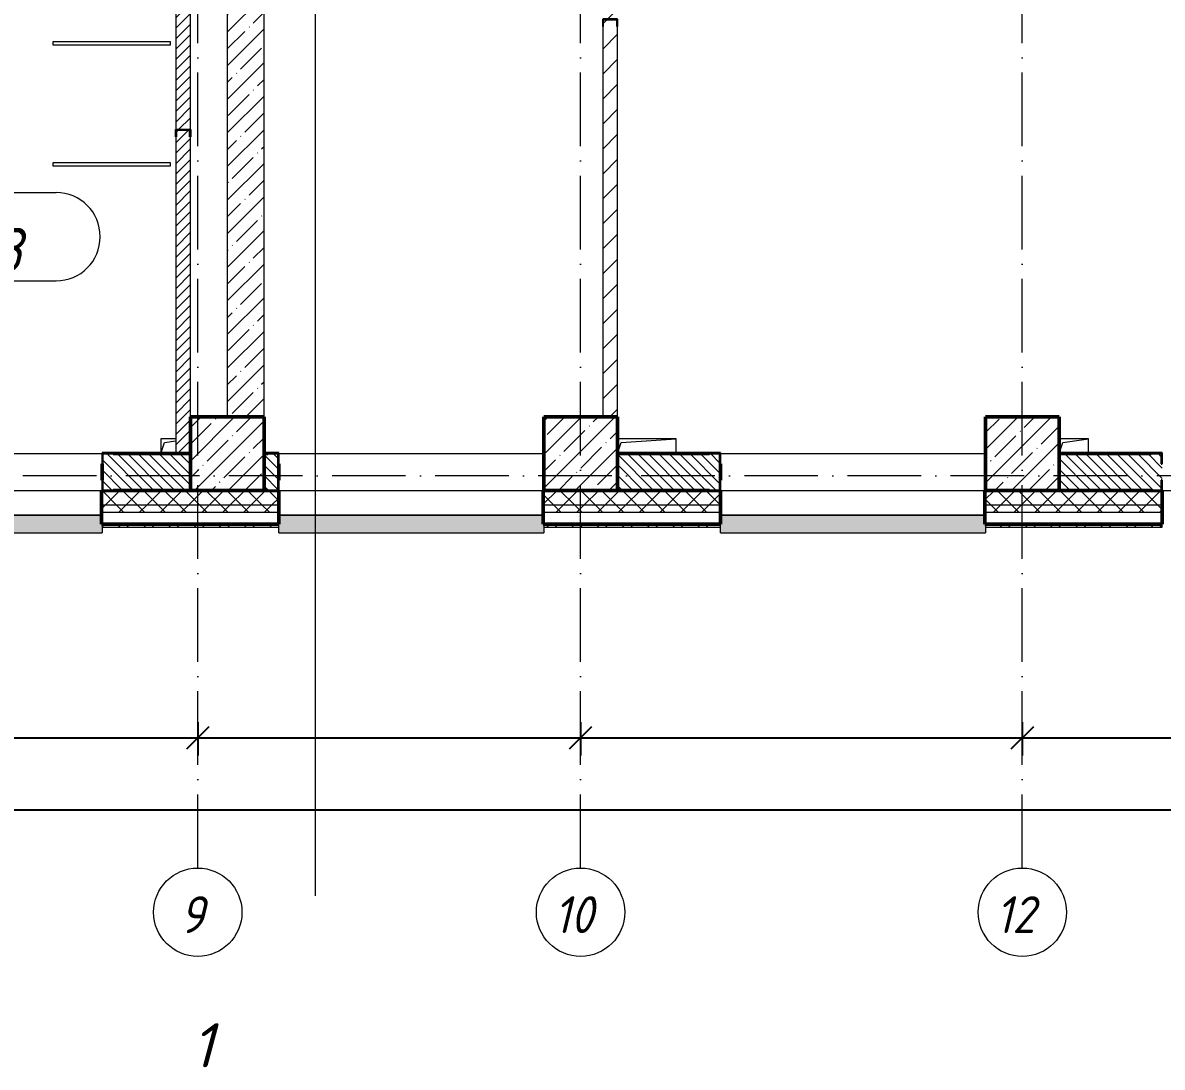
# Model space of a CAD drawing. Header units: millimetres. Extents: x -356862 to 418287, y 0 to 839748.
# Drawn here: x -163253 to -155515, y 453181 to 460272 of the extents above; entities that cross this region are included whole.
import ezdxf

# ---------------------------------------------------------------- set-up
doc = ezdxf.new("R2010")
doc.units = ezdxf.units.MM
doc.linetypes.add('50_200_ШТРИХ_1Т_ш5_п1_п1_', pattern=[700, 500, -100, 0, -100])
for name, color, linetype, lineweight in [('A-____-____-DIMS', 7, 'Continuous', 9), ('A-GENM-____-MCUT', 7, 'Continuous', 25), ('A-GENM-____-OTLN', 7, 'Continuous', 9), ('A-GENM-____-OTLN-1', 7, 'Continuous', 25), ('A-GLAZ-____-OTLN', 7, 'Continuous', 9), ('A-WALL-____-MCUT-1', 7, 'Continuous', 9), ('A-WALL-____-MCUT-2', 7, 'Continuous', 50), ('A-WALL-____-MCUT-3', 7, 'Continuous', 9), ('A-WALL-____-OTLN', 7, 'Continuous', 9), ('A-WALL-____-PATT-1', 7, 'Continuous', 9), ('A-WALL-FNSH-MCUT-1', 7, 'Continuous', 9), ('G-____-____-SYMB', 7, 'Continuous', 9), ('S-COLS-____-MCUT', 7, 'Continuous', 50), ('S-COLS-____-OTLN', 7, 'Continuous', 9), ('S-GRID-____-IDEN', 7, 'Continuous', 9), ('S-GRID-____-OTLN-1', 7, '50_200_ШТРИХ_1Т_ш5_п1_п1_', 9)]:
    doc.layers.add(name, color=color, linetype=linetype, lineweight=lineweight)
for name, color, linetype, lineweight, true_color in [('A-AREA-IDEN-1', 7, 'Continuous', 9, 0x000000), ('A-GLAZ-____-OTLN-1', 7, 'Continuous', 9, 0xc0c0c0), ('G-____-____-SYMB-1', 9, 'Continuous', 9, 0x808080)]:
    doc.layers.add(name, color=color, linetype=linetype, lineweight=lineweight, true_color=true_color)
doc.styles.add('ISOCPEUR_I', font='isocpeui.ttf', dxfattribs={"width": 0.9, "height": 2.5})
doc.styles.add('ISOCPEUR_I_8', font='isocpeui.ttf', dxfattribs={"height": 300})
doc.dimstyles.new('ISO-2_5_0_9К_БОЛЬШОЙ_ОСИ', dxfattribs={"dimscale": 304.8, "dimtxt": 248.995294, "dimasz": 0.492126, "dimexe": 0.393701, "dimexo": 0, "dimgap": 0, "dimtad": 1, "dimdec": 0, "dimzin": 0, "dimdsep": 46, "dimtxsty": 'ISOCPEUR_I', "dimblk1": 'OBLIQUE', "dimblk2": 'OBLIQUE', "dimsah": 1, "dimcen": 0.09, "dimdle": 0.393701, "dimazin": 0, "dimtfac": 1, "dimtdec": 4, "dimtix": 1, "dimtmove": 0, "dimatfit": 3, "dimfxl": 1, "dimtvp": 1, "dimtolj": 1, "dimtzin": 0, "dimarcsym": 2})
pattern_1 = [(45, (-176515.07, 459015.94), (-114.0493, 114.0493), []), (45, (-176401.02, 459015.94), (-114.0493, 114.0493), [201.612, -40.322, 3.353, -36.97])]
pattern_2 = [(135, (-176515.067, 459015.94), (-35.35534, -35.35534), [])]
pattern_3 = [(45, (-176515.07, 459015.94), (-70.71068, 70.71068), []), (135, (-176515.07, 459015.94), (-70.71068, -70.71068), [])]

# ---------------------------------------------------------------- blocks, each defined once
blk = doc.blocks.new('BSC_Колонна _Прямоугольная - 500х500-V78-АР1_План отверстий 1 этажа в осях 1-64_А-ГГ')
at = {"layer": 'S-COLS-____-OTLN'}
h = blk.add_hatch(dxfattribs=at)
h.set_pattern_fill('FP_110', color=256, style=0, pattern_type=2)
h.set_pattern_definition([(45, (-20050, 1668.96), (-114.0493, 114.0493), []), (45, (-19935.95, 1668.96), (-114.0493, 114.0493), [201.613, -40.323, 3.353, -36.97])])
h.paths.add_polyline_path([(-250, -250), (250, -250), (250, 250), (-250, 250)], flags=0)
at = {"layer": 'S-COLS-____-MCUT'}
for p, q in [((250, 250), (-250, 250)), ((-250, 250), (-250, -250)), ((250, -250), (250, 250)), ((-250, -250), (250, -250))]:
    blk.add_line(p, q, dxfattribs=at)
blk = doc.blocks.new('BSC_Колонна _Прямоугольная - 500х500-V140-АР1_План отверстий 1 этажа в осях 1-64_А-ГГ')
at = {"layer": 'S-COLS-____-OTLN'}
h = blk.add_hatch(dxfattribs=at)
h.set_pattern_fill('FP_174', color=256, style=0, pattern_type=2)
h.set_pattern_definition([(45, (-14650, 1668.96), (-114.0493, 114.0493), []), (45, (-14535.95, 1668.96), (-114.0493, 114.0493), [201.612, -40.322, 3.353, -36.97])])
h.paths.add_polyline_path([(-250, -250), (250, -250), (250, 250), (-250, 250), (-250, -176.5)], flags=0)
at = {"layer": 'S-COLS-____-MCUT'}
for p, q in [((250, 250), (-250, 250)), ((-250, 250), (-250, -250)), ((250, -250), (250, 250)), ((-250, -250), (250, -250))]:
    blk.add_line(p, q, dxfattribs=at)
blk = doc.blocks.new('Фахверк_СКБ_Уголок - 250_2700-27497298-АР1_План отверстий 1 этажа в осях 1-64_А-ГГ')
at = {"layer": 'A-GENM-____-MCUT'}
for p, q in [((200, 181), (125, 181)), ((125, 181), (125, 106)), ((131, 106), (131, 175)), ((131, 175), (200, 175)), ((200, 175), (200, 181)), ((125, 106), (131, 106)), ((131, -6), (125, -6)), ((125, -6), (125, -81)), ((131, -75), (131, -6)), ((200, -75), (131, -75)), ((200, -81), (200, -75)), ((125, -81), (200, -81))]:
    blk.add_line(p, q, dxfattribs=at)
blk = doc.blocks.new('Фахверк_СКБ_Уголок - 250_2700_1-27501432-АР1_План отверстий 1 этажа в осях 1-64_А-ГГ')
at = {"layer": 'A-GENM-____-MCUT'}
for p, q in [((200, 181), (125, 181)), ((125, 181), (125, 106)), ((131, 106), (131, 175)), ((131, 175), (200, 175)), ((200, 175), (200, 181)), ((125, 106), (131, 106)), ((131, -6), (125, -6)), ((125, -6), (125, -81)), ((131, -75), (131, -6)), ((200, -75), (131, -75)), ((200, -81), (200, -75)), ((125, -81), (200, -81))]:
    blk.add_line(p, q, dxfattribs=at)
blk = doc.blocks.new('154_Фахверк_СКБ_Швеллер - Тип_100_3600-28132032-АР1_План отверстий 1 этажа в осях 1-64_А-ГГ')
at = {"layer": 'A-GENM-____-MCUT'}
for p, q in [((175, 50), (125, 50)), ((125, 50), (125, -50)), ((128, 47), (175, 47)), ((128, -47), (128, 47)), ((175, 47), (175, 50)), ((125, -50), (175, -50)), ((175, -47), (128, -47)), ((175, -50), (175, -47))]:
    blk.add_line(p, q, dxfattribs=at)
blk = doc.blocks.new('154_Фахверк_СКБ_Швеллер - Тип_100_4010-28107991-АР1_План отверстий 1 этажа в осях 1-64_А-ГГ')
at = {"layer": 'A-GENM-____-MCUT'}
for p, q in [((125, 50), (175, 50)), ((125, -50), (125, 50)), ((128, 47), (128, -47)), ((175, 47), (128, 47)), ((175, 50), (175, 47)), ((175, -50), (125, -50)), ((128, -47), (175, -47)), ((175, -47), (175, -50))]:
    blk.add_line(p, q, dxfattribs=at)
blk = doc.blocks.new('AR_Отверстие прямоугольное _в плите_ - AR_Отверстие прямоугольное _в плите_-V170-АР1_План отверстий 1 этажа в осях 1-64_А-ГГ')
at = {"layer": 'A-GENM-____-OTLN'}
for p, q in [((100, 50), (-100, 50)), ((-100, -50), (-75, 25)), ((-75, 25), (100, 50)), ((100, -50), (100, 50))]:
    blk.add_line(p, q, dxfattribs=at)
blk = doc.blocks.new('AR_Отверстие прямоугольное _в плите_ - AR_Отверстие прямоугольное _в плите_-V171-АР1_План отверстий 1 этажа в осях 1-64_А-ГГ')
at = {"layer": 'A-GENM-____-OTLN'}
for p, q in [((200, 50), (-200, 50)), ((-200, -50), (-175, 25)), ((-175, 25), (200, 50)), ((200, -50), (200, 50))]:
    blk.add_line(p, q, dxfattribs=at)
blk = doc.blocks.new('AR_Отверстие прямоугольное _в плите_ - AR_Отверстие прямоугольное _в плите_-30511788-АР1_План отверстий 1 этажа в осях 1-64_А-ГГ')
at = {"layer": 'A-GENM-____-OTLN'}
for p, q in [((0, 50), (-100, 50)), ((-100, 50), (-100, -50)), ((-100, -50), (-75, 25)), ((-75, 25), (0, 35.7))]:
    blk.add_line(p, q, dxfattribs=at)
blk = doc.blocks.new('Отлив_СКБ - Отлив витража_120_НВФ-V212-АР1_План отверстий 1 этажа в осях 1-64_А-ГГ')
at = {"layer": 'A-GLAZ-____-OTLN-1'}
for points in [[(194.6, -2), (1796, -2), (1796, 0), (0, 0), (0, -2)], [(194.6, -120), (1800, -120), (1800, -63), (1796, -63), (1796, -2), (0, -2), (0, -120)]]:
    blk.add_hatch(color=256, dxfattribs=at).paths.add_polyline_path(points, flags=0)
at = {"layer": 'A-GLAZ-____-OTLN'}
for p, q in [((0, 0), (1796, 0)), ((1796, -2), (0, -2)), ((0, -120), (0, -83)), ((0, -120), (1800, -120)), ((1800, -83), (1800, -120))]:
    blk.add_line(p, q, dxfattribs=at)
blk = doc.blocks.new('Отлив_СКБ - Отлив витража_120_НВФ-31885283-АР1_План отверстий 1 этажа в осях 1-64_А-ГГ')
at = {"layer": 'A-GLAZ-____-OTLN-1'}
for points in [[(441, -2), (996, -2), (996, 0), (0, 0), (0, -2)], [(441, -120), (1000, -120), (1000, -63), (996, -63), (996, -2), (0, -2), (0, -120)]]:
    blk.add_hatch(color=256, dxfattribs=at).paths.add_polyline_path(points, flags=0)
at = {"layer": 'A-GLAZ-____-OTLN'}
for p, q in [((0, 0), (996, 0)), ((996, -2), (0, -2)), ((0, -120), (0, -83)), ((0, -120), (1000, -120)), ((1000, -83), (1000, -120))]:
    blk.add_line(p, q, dxfattribs=at)
blk = doc.blocks.new('Ось сетки - Круг_Ø6_00__ISO-2_5_0_9K_-25732049-АР1_План отверстий 1 этажа в осях 1-64_А-ГГ')
at = {"layer": 'S-GRID-____-IDEN'}
blk.add_circle((0, 0), 3, dxfattribs=at)
blk = doc.blocks.new('_Oblique')
at = {"color": 0, "linetype": 'ByBlock', "lineweight": -2}
blk.add_line((-0.5, -0.5), (0.5, 0.5), dxfattribs=at)
blk = doc.blocks.new('*D13250')
at = {"layer": 'A-____-____-DIMS', "color": 0, "lineweight": -2, "transparency": 16777216}
for p, q in [((-166665.1, 455523.5), (-166665.1, 455297.4)), ((-162065.1, 455523.5), (-162065.1, 455297.4)), ((-166785.1, 455417.4), (-161945.1, 455417.4))]:
    blk.add_line(p, q, dxfattribs=at)
at = {"layer": 'Defpoints', "color": 0, "transparency": 16777216}
for p in [(-166665.1, 455523.5), (-162065.1, 455523.5), (-162065.1, 455417.4)]:
    blk.add_point(p, dxfattribs=at)
at = {"layer": 'A-____-____-DIMS', "color": 0, "lineweight": -2, "transparency": 16777216, "xscale": 150, "yscale": 150, "zscale": 150, "rotation": 180}
blk.add_blockref('_Oblique', (-166665.1, 455417.4), dxfattribs=at)
at = {"layer": 'A-____-____-DIMS', "color": 0, "lineweight": -2, "transparency": 16777216, "xscale": 150, "yscale": 150, "zscale": 150}
blk.add_blockref('_Oblique', (-162065.1, 455417.4), dxfattribs=at)
at = {"layer": 'A-____-____-DIMS', "color": 0, "transparency": 16777216, "insert": (-164365.1, 455418.7), "char_height": 2.5, "width": 781.462, "attachment_point": 5, "style": 'ISOCPEUR_I'}
blk.add_mtext('\\A1;4600', dxfattribs=at)
blk = doc.blocks.new('*D13251')
at = {"layer": 'A-____-____-DIMS', "color": 0, "lineweight": -2, "transparency": 16777216}
for p, q in [((-162065.1, 455523.5), (-162065.1, 455297.4)), ((-159465.1, 455523.5), (-159465.1, 455297.4)), ((-162185.1, 455417.4), (-159345.1, 455417.4))]:
    blk.add_line(p, q, dxfattribs=at)
at = {"layer": 'Defpoints', "color": 0, "transparency": 16777216}
for p in [(-162065.1, 455523.5), (-159465.1, 455523.5), (-159465.1, 455417.4)]:
    blk.add_point(p, dxfattribs=at)
at = {"layer": 'A-____-____-DIMS', "color": 0, "lineweight": -2, "transparency": 16777216, "xscale": 150, "yscale": 150, "zscale": 150, "rotation": 180}
blk.add_blockref('_Oblique', (-162065.1, 455417.4), dxfattribs=at)
at = {"layer": 'A-____-____-DIMS', "color": 0, "lineweight": -2, "transparency": 16777216, "xscale": 150, "yscale": 150, "zscale": 150}
blk.add_blockref('_Oblique', (-159465.1, 455417.4), dxfattribs=at)
at = {"layer": 'A-____-____-DIMS', "color": 0, "transparency": 16777216, "insert": (-160765.1, 455418.7), "char_height": 2.5, "width": 758.478, "attachment_point": 5, "style": 'ISOCPEUR_I'}
blk.add_mtext('\\A1;2600', dxfattribs=at)
blk = doc.blocks.new('*D13252')
at = {"layer": 'A-____-____-DIMS', "color": 0, "lineweight": -2, "transparency": 16777216}
for p, q in [((-159465.1, 455523.5), (-159465.1, 455297.4)), ((-156465.1, 455523.5), (-156465.1, 455297.4)), ((-159585.1, 455417.4), (-156345.1, 455417.4))]:
    blk.add_line(p, q, dxfattribs=at)
at = {"layer": 'Defpoints', "color": 0, "transparency": 16777216}
for p in [(-159465.1, 455523.5), (-156465.1, 455523.5), (-156465.1, 455417.4)]:
    blk.add_point(p, dxfattribs=at)
at = {"layer": 'A-____-____-DIMS', "color": 0, "lineweight": -2, "transparency": 16777216, "xscale": 150, "yscale": 150, "zscale": 150, "rotation": 180}
blk.add_blockref('_Oblique', (-159465.1, 455417.4), dxfattribs=at)
at = {"layer": 'A-____-____-DIMS', "color": 0, "lineweight": -2, "transparency": 16777216, "xscale": 150, "yscale": 150, "zscale": 150}
blk.add_blockref('_Oblique', (-156465.1, 455417.4), dxfattribs=at)
at = {"layer": 'A-____-____-DIMS', "color": 0, "transparency": 16777216, "insert": (-157965.1, 455418.7), "char_height": 2.5, "width": 758.478, "attachment_point": 5, "style": 'ISOCPEUR_I'}
blk.add_mtext('\\A1;3000', dxfattribs=at)
blk = doc.blocks.new('*D13253')
at = {"layer": 'A-____-____-DIMS', "color": 0, "lineweight": -2, "transparency": 16777216}
for p, q in [((-156465.1, 455523.5), (-156465.1, 455297.4)), ((-153065.1, 455523.5), (-153065.1, 455297.4)), ((-156585.1, 455417.4), (-152945.1, 455417.4))]:
    blk.add_line(p, q, dxfattribs=at)
at = {"layer": 'Defpoints', "color": 0, "transparency": 16777216}
for p in [(-156465.1, 455523.5), (-153065.1, 455523.5), (-153065.1, 455417.4)]:
    blk.add_point(p, dxfattribs=at)
at = {"layer": 'A-____-____-DIMS', "color": 0, "lineweight": -2, "transparency": 16777216, "xscale": 150, "yscale": 150, "zscale": 150, "rotation": 180}
blk.add_blockref('_Oblique', (-156465.1, 455417.4), dxfattribs=at)
at = {"layer": 'A-____-____-DIMS', "color": 0, "lineweight": -2, "transparency": 16777216, "xscale": 150, "yscale": 150, "zscale": 150}
blk.add_blockref('_Oblique', (-153065.1, 455417.4), dxfattribs=at)
at = {"layer": 'A-____-____-DIMS', "color": 0, "transparency": 16777216, "insert": (-154765.1, 455418.7), "char_height": 2.5, "width": 781.462, "attachment_point": 5, "style": 'ISOCPEUR_I'}
blk.add_mtext('\\A1;3400', dxfattribs=at)
blk = doc.blocks.new('*D13277')
at = {"layer": 'A-____-____-DIMS', "color": 0, "lineweight": -2, "transparency": 16777216}
for p, q in [((-178865.1, 455035.3), (-178865.1, 454809.2)), ((-75365.1, 455035.3), (-75365.1, 454809.2)), ((-178985.1, 454929.2), (-75245.1, 454929.2))]:
    blk.add_line(p, q, dxfattribs=at)
at = {"layer": 'Defpoints', "color": 0, "transparency": 16777216}
for p in [(-178865.1, 455035.3), (-75365.1, 455035.3), (-75365.1, 454929.2)]:
    blk.add_point(p, dxfattribs=at)
at = {"layer": 'A-____-____-DIMS', "color": 0, "lineweight": -2, "transparency": 16777216, "xscale": 150, "yscale": 150, "zscale": 150, "rotation": 180}
blk.add_blockref('_Oblique', (-178865.1, 454929.2), dxfattribs=at)
at = {"layer": 'A-____-____-DIMS', "color": 0, "lineweight": -2, "transparency": 16777216, "xscale": 150, "yscale": 150, "zscale": 150}
blk.add_blockref('_Oblique', (-75365.1, 454929.2), dxfattribs=at)
at = {"layer": 'A-____-____-DIMS', "color": 0, "transparency": 16777216, "insert": (-127115.1, 454930.5), "char_height": 2.5, "width": 1080.257, "attachment_point": 5, "style": 'ISOCPEUR_I'}
blk.add_mtext('\\A1;103500', dxfattribs=at)
blk = doc.blocks.new('AAR_СКБ_Марка_помещения_1_5 ммп - Номер _ Площадь-27962135-АИ_План этажа_Стены_1')
at = {"layer": 'A-AREA-IDEN-1'}
for p, q in [((-2.987, 3), (3.013, 3)), ((-2.987, 0), (3.013, 0))]:
    blk.add_line(p, q, dxfattribs=at)
for centre, start, end in [((-2.987, 1.5), 90, 270), ((3.013, 1.5), 270, 90)]:
    blk.add_arc(centre, 1.5, start, end, dxfattribs=at)

msp = doc.modelspace()

# ---------------------------------------------------------------- hatches: boundary and pattern name
at = {"layer": 'A-WALL-____-PATT-1'}
h = msp.add_hatch(dxfattribs=at)
h.set_pattern_fill('FP_5', color=256, style=0, pattern_type=2)
h.set_pattern_definition([(45, (-176515.067, 459015.94), (-35.35534, 35.35534), [])])
h.paths.add_polyline_path([(-162215.0675, 457346.983), (-162115.0675, 457346.983), (-162115.0675, 459496.983), (-162118.0675, 459496.983), (-162118.0675, 459543.983), (-162212.0675, 459543.983), (-162212.0675, 459496.983), (-162215.0675, 459496.983), (-162215.0675, 457596.983)], flags=0)
h.paths.add_polyline_path([(-162118.0675, 459546.983), (-162115.0675, 459546.983), (-162115.0675, 461246.983), (-162215.0675, 461246.983), (-162215.0675, 459546.983), (-162162.8936, 459546.983)], flags=0)
h.paths.add_polyline_path([(-162210.7196, 461746.983), (-162115.0675, 461746.983), (-162115.0675, 463356.983), (-162215.0675, 463356.983), (-162215.0675, 461746.983)], flags=0)
h.paths.add_polyline_path([(-162160.4912, 463556.983), (-162115.0675, 463556.983), (-162115.0675, 463996.983), (-162215.0675, 463996.983), (-162215.0675, 463556.983), (-162162.085, 463556.983)], flags=0)
h.paths.add_polyline_path([(-162115.0675, 464296.983), (-162115.0675, 464896.983), (-162215.0675, 464896.983), (-162215.0675, 464296.983), (-162135.4065, 464296.983)], flags=0)
h = msp.add_hatch(dxfattribs=at)
h.set_pattern_fill('FP_27', color=256, style=0, pattern_type=2)
h.set_pattern_definition(pattern_1)
h.paths.add_polyline_path([(-161865.0675, 457596.983), (-161615.0675, 457596.983), (-161615.0675, 462696.983), (-161865.0675, 462696.983), (-161865.0675, 458030.439)], flags=0)
h.paths.add_polyline_path([(-161865.0675, 462996.983), (-161615.0675, 462996.983), (-161615.0675, 463496.983), (-161865.0675, 463496.983), (-161865.0675, 463190.4029)], flags=0)
h.paths.add_polyline_path([(-161865.0675, 463796.983), (-161615.0675, 463796.983), (-161615.0675, 464596.983), (-161865.0675, 464596.983)], flags=0)
h = msp.add_hatch(dxfattribs=at)
h.set_pattern_fill('FP_4', color=256, style=0, pattern_type=2)
h.set_pattern_definition([(45, (-176515.07, 459015.94), (-84.8528, 84.8528), [])])
h.paths.add_polyline_path([(-159215.0675, 457596.983), (-159215.0675, 460246.983), (-159218.0675, 460246.983), (-159218.0675, 460293.983), (-159312.0675, 460293.983), (-159312.0675, 460246.983), (-159315.0675, 460246.983), (-159315.0675, 457596.983)], flags=0)
h.paths.add_polyline_path([(-159215.0675, 460296.983), (-159215.0675, 463046.983), (-159315.0675, 463046.983), (-159315.0675, 460296.983), (-159218.0675, 460296.983)], flags=0)
h.paths.add_polyline_path([(-159315.0675, 464196.983), (-159215.0675, 464196.983), (-159215.0675, 464596.983), (-159315.0675, 464596.983)], flags=0)
h = msp.add_hatch(dxfattribs=at)
h.set_pattern_fill('FP_6', color=256, style=0, pattern_type=2)
h.set_pattern_definition(pattern_2)
h.paths.add_polyline_path([(-162640.0675, 457096.983), (-162115.0675, 457096.983), (-162115.0675, 457346.983), (-162709.0675, 457346.983), (-162709.0675, 457277.983), (-162715.0675, 457277.983), (-162715.0675, 457165.983), (-162709.0675, 457165.983), (-162709.0675, 457096.983)], flags=0)
h.paths.add_polyline_path([(-163721.0675, 457096.983), (-163721.0675, 457165.983), (-163715.0675, 457165.983), (-163715.0675, 457277.983), (-163721.0675, 457277.983), (-163721.0675, 457346.983), (-164915.0675, 457346.983), (-164915.0675, 457096.983), (-163790.0675, 457096.983)], flags=0)
h = msp.add_hatch(dxfattribs=at)
h.set_pattern_fill('FP_6', color=256, style=0, pattern_type=2)
h.set_pattern_definition(pattern_2)
h.paths.add_polyline_path([(-161590.0675, 457096.983), (-161521.0675, 457096.983), (-161521.0675, 457165.983), (-161515.0675, 457165.983), (-161515.0675, 457277.983), (-161521.0675, 457277.983), (-161521.0675, 457346.983), (-161615.0675, 457346.983), (-161615.0675, 457096.983)], flags=0)
h = msp.add_hatch(dxfattribs=at)
h.set_pattern_fill('FP_6', color=256, style=0, pattern_type=2)
h.set_pattern_definition(pattern_2)
h.paths.add_polyline_path([(-159215.0675, 457096.983), (-158521.0675, 457096.983), (-158521.0675, 457165.983), (-158515.0675, 457165.983), (-158515.0675, 457277.983), (-158521.0675, 457277.983), (-158521.0675, 457346.983), (-159215.0675, 457346.983)], flags=0)
h = msp.add_hatch(dxfattribs=at)
h.set_pattern_fill('FP_6', color=256, style=0, pattern_type=2)
h.set_pattern_definition(pattern_2)
h.paths.add_polyline_path([(-152590.0675, 457096.983), (-152521.0675, 457096.983), (-152521.0675, 457165.983), (-152515.0675, 457165.983), (-152515.0675, 457277.983), (-152521.0675, 457277.983), (-152521.0675, 457346.983), (-153709.0675, 457346.983), (-153709.0675, 457277.983), (-153715.0675, 457277.983), (-153715.0675, 457165.983), (-153709.0675, 457165.983), (-153709.0675, 457096.983), (-153552.9818, 457096.983)], flags=0)
h.paths.add_polyline_path([(-155590.0675, 457096.983), (-155521.0675, 457096.983), (-155521.0675, 457165.983), (-155515.0675, 457165.983), (-155515.0675, 457277.983), (-155521.0675, 457277.983), (-155521.0675, 457346.983), (-156215.0675, 457346.983), (-156215.0675, 457096.983), (-156204.1782, 457096.983)], flags=0)
h = msp.add_hatch(dxfattribs=at)
h.set_pattern_fill('FP_1', color=256, style=0, pattern_type=2)
h.set_pattern_definition(pattern_3)
h.paths.add_polyline_path([(-75784.5532, 456996.983), (-75265.0675, 456996.983), (-75265.0675, 457096.983), (-84290.0675, 457096.983), (-84290.0675, 457090.983), (-84365.0675, 457090.983), (-84365.0675, 456996.983), (-77552.0174, 456996.983)], flags=0)
h.paths.add_polyline_path([(-86389.3389, 456996.983), (-86165.0675, 456996.983), (-86165.0675, 457090.983), (-86240.0675, 457090.983), (-86240.0675, 457096.983), (-91015.0675, 457096.983), (-91015.0675, 456996.983), (-87273.071, 456996.983)], flags=0)
h.paths.add_polyline_path([(-92415.0675, 456996.983), (-92415.0675, 457096.983), (-93015.0675, 457096.983), (-93015.0675, 456996.983)], flags=0)
h.paths.add_polyline_path([(-95115.0675, 456996.983), (-95115.0675, 457096.983), (-96240.0675, 457096.983), (-96240.0675, 457090.983), (-96315.0675, 457090.983), (-96315.0675, 456996.983), (-95226.6603, 456996.983)], flags=0)
h.paths.add_polyline_path([(-98115.0675, 456996.983), (-98115.0675, 457090.983), (-98190.0675, 457090.983), (-98190.0675, 457096.983), (-99240.0675, 457096.983), (-99240.0675, 457090.983), (-99315.0675, 457090.983), (-99315.0675, 456996.983), (-98761.5889, 456996.983)], flags=0)
h.paths.add_polyline_path([(-102240.0675, 456996.983), (-101115.0675, 456996.983), (-101115.0675, 457096.983), (-102240.0675, 457096.983), (-102240.0675, 457090.983), (-102315.0675, 457090.983), (-102315.0675, 456996.983), (-102296.5175, 456996.983)], flags=0)
h.paths.add_polyline_path([(-104115.0675, 456996.983), (-104115.0675, 457096.983), (-105440.0675, 457096.983), (-105440.0675, 457090.983), (-105515.0675, 457090.983), (-105515.0675, 456996.983), (-104947.7139, 456996.983)], flags=0)
h.paths.add_polyline_path([(-107598.9103, 456996.983), (-107315.0675, 456996.983), (-107315.0675, 457090.983), (-107390.0675, 457090.983), (-107390.0675, 457096.983), (-108440.0675, 457096.983), (-108440.0675, 457090.983), (-108515.0675, 457090.983), (-108515.0675, 456996.983), (-107665.0675, 456996.983)], flags=0)
h.paths.add_polyline_path([(-113785.0353, 456996.983), (-113315.0675, 456996.983), (-113315.0675, 457090.983), (-113390.0675, 457090.983), (-113390.0675, 457096.983), (-114440.0675, 457096.983), (-114440.0675, 457090.983), (-114515.0675, 457090.983), (-114515.0675, 456996.983), (-114165.0675, 456996.983)], flags=0)
h.paths.add_polyline_path([(-116315.0675, 456996.983), (-116315.0675, 457090.983), (-116390.0675, 457090.983), (-116390.0675, 457096.983), (-117440.0675, 457096.983), (-117440.0675, 457090.983), (-117515.0675, 457090.983), (-117515.0675, 456996.983), (-116436.2318, 456996.983)], flags=0)
h.paths.add_polyline_path([(-119971.1603, 456996.983), (-119315.0675, 456996.983), (-119315.0675, 457090.983), (-119390.0675, 457090.983), (-119390.0675, 457096.983), (-120440.0675, 457096.983), (-120440.0675, 457090.983), (-120515.0675, 457090.983), (-120515.0675, 456996.983), (-120440.0675, 456996.983)], flags=0)
h.paths.add_polyline_path([(-122622.3568, 456996.983), (-122315.0675, 456996.983), (-122315.0675, 457090.983), (-122390.0675, 457090.983), (-122390.0675, 457096.983), (-123440.0675, 457096.983), (-123440.0675, 457090.983), (-123515.0675, 457090.983), (-123515.0675, 456996.983), (-122665.0675, 456996.983)], flags=0)
h.paths.add_polyline_path([(-126165.0675, 456996.983), (-125315.0675, 456996.983), (-125315.0675, 457090.983), (-125390.0675, 457090.983), (-125390.0675, 457096.983), (-126440.0675, 457096.983), (-126440.0675, 457090.983), (-126515.0675, 457090.983), (-126515.0675, 456996.983), (-126440.0675, 456996.983)], flags=0)
h.paths.add_polyline_path([(-128321.0675, 456996.983), (-128315.0675, 456996.983), (-128315.0675, 457090.983), (-128390.0675, 457090.983), (-128390.0675, 457096.983), (-129440.0675, 457096.983), (-129440.0675, 457090.983), (-129515.0675, 457090.983), (-129515.0675, 456996.983), (-128390.0675, 456996.983)], flags=0)
h.paths.add_polyline_path([(-131459.6782, 456996.983), (-131315.0675, 456996.983), (-131315.0675, 457090.983), (-131390.0675, 457090.983), (-131390.0675, 457096.983), (-132440.0675, 457096.983), (-132440.0675, 457090.983), (-132515.0675, 457090.983), (-132515.0675, 456996.983), (-131665.0675, 456996.983)], flags=0)
h.paths.add_polyline_path([(-134390.0675, 456996.983), (-134315.0675, 456996.983), (-134315.0675, 457090.983), (-134390.0675, 457090.983), (-134390.0675, 457096.983), (-135440.0675, 457096.983), (-135440.0675, 457090.983), (-135515.0675, 457090.983), (-135515.0675, 456996.983), (-134665.0675, 456996.983)], flags=0)
h.paths.add_polyline_path([(-137645.8032, 456996.983), (-137315.0675, 456996.983), (-137315.0675, 457090.983), (-137390.0675, 457090.983), (-137390.0675, 457096.983), (-138180.0675, 457096.983), (-138180.0675, 456996.983), (-137665.0675, 456996.983)], flags=0)
h.paths.add_polyline_path([(-138200.0675, 456996.983), (-138200.0675, 457096.983), (-138719.0675, 457096.983), (-138719.0675, 456996.983), (-138529.5354, 456996.983)], flags=0)
h.paths.add_polyline_path([(-150018.0532, 456996.983), (-149515.0675, 456996.983), (-149515.0675, 457090.983), (-149590.0675, 457090.983), (-149590.0675, 457096.983), (-150719.0675, 457096.983), (-150719.0675, 456996.983)], flags=0)
h.paths.add_polyline_path([(-152590.0675, 456996.983), (-152515.0675, 456996.983), (-152515.0675, 457090.983), (-152590.0675, 457090.983), (-152590.0675, 457096.983), (-153640.0675, 457096.983), (-153640.0675, 457090.983), (-153715.0675, 457090.983), (-153715.0675, 457096.983), (-153719.0675, 457096.983), (-153719.0675, 456996.983), (-153552.9818, 456996.983)], flags=0)
h.paths.add_polyline_path([(-155515.0675, 456996.983), (-155515.0675, 457090.983), (-155590.0675, 457090.983), (-155590.0675, 457096.983), (-156719.0675, 457096.983), (-156719.0675, 456996.983), (-156204.1782, 456996.983)], flags=0)
h.paths.add_polyline_path([(-158515.0675, 456996.983), (-158515.0675, 457090.983), (-158590.0675, 457090.983), (-158590.0675, 457096.983), (-159719.0675, 457096.983), (-159719.0675, 456996.983), (-158855.3747, 456996.983)], flags=0)
h.paths.add_polyline_path([(-162115.0675, 456996.983), (-161515.0675, 456996.983), (-161515.0675, 457090.983), (-161590.0675, 457090.983), (-161590.0675, 457096.983), (-162640.0675, 457096.983), (-162640.0675, 457090.983), (-162715.0675, 457090.983), (-162715.0675, 457096.983), (-162719.0675, 457096.983), (-162719.0675, 456996.983), (-162390.3032, 456996.983)], flags=0)
h.paths.add_polyline_path([(-163721.0675, 456996.983), (-163715.0675, 456996.983), (-163715.0675, 457090.983), (-163790.0675, 457090.983), (-163790.0675, 457096.983), (-169040.0675, 457096.983), (-169040.0675, 457090.983), (-169115.0675, 457090.983), (-169115.0675, 456996.983), (-163790.0675, 456996.983)], flags=0)
h.paths.add_polyline_path([(-171227.6247, 456996.983), (-170111.0675, 456996.983), (-170111.0675, 457096.983), (-170115.0675, 457096.8941), (-170115.0675, 457090.983), (-170190.0675, 457090.983), (-170190.0675, 457096.983), (-174615.0675, 457096.983), (-174615.0675, 456996.983), (-172995.089, 456996.983)], flags=0)
h.paths.add_polyline_path([(-176015.0675, 456996.983), (-176015.0675, 457096.983), (-176615.0675, 457096.983), (-176615.0675, 456996.983), (-176530.0175, 456996.983)], flags=0)
h.paths.add_polyline_path([(-178965.0675, 456996.983), (-178715.0675, 456996.983), (-178715.0675, 457096.983), (-178965.0675, 457096.983)], flags=0)
h = msp.add_hatch(dxfattribs=at)
h.set_pattern_fill('FP_1', color=256, style=0, pattern_type=2)
h.set_pattern_definition(pattern_3)
h.paths.add_polyline_path([(-75784.5532, 456946.983), (-75165.0675, 456946.983), (-75165.0675, 456996.983), (-84365.0675, 456996.983), (-84365.0675, 456946.983), (-77552.0174, 456946.983)], flags=0)
h.paths.add_polyline_path([(-87273.071, 456946.983), (-86165.0675, 456946.983), (-86165.0675, 456996.983), (-91015.0675, 456996.983), (-91015.0675, 456946.983), (-88156.8032, 456946.983)], flags=0)
h.paths.add_polyline_path([(-93015.0675, 456946.983), (-92415.0675, 456946.983), (-92415.0675, 456996.983), (-93015.0675, 456996.983)], flags=0)
h.paths.add_polyline_path([(-96315.0675, 456946.983), (-95115.0675, 456946.983), (-95115.0675, 456996.983), (-96315.0675, 456996.983)], flags=0)
h.paths.add_polyline_path([(-98761.5889, 456946.983), (-98115.0675, 456946.983), (-98115.0675, 456996.983), (-99315.0675, 456996.983), (-99315.0675, 456946.983)], flags=0)
h.paths.add_polyline_path([(-102296.5175, 456946.983), (-101115.0675, 456946.983), (-101115.0675, 456996.983), (-102315.0675, 456996.983), (-102315.0675, 456946.983)], flags=0)
h.paths.add_polyline_path([(-104115.0675, 456946.983), (-104115.0675, 456996.983), (-105515.0675, 456996.983), (-105515.0675, 456946.983), (-104947.7139, 456946.983)], flags=0)
h.paths.add_polyline_path([(-107315.0675, 456946.983), (-107315.0675, 456996.983), (-108515.0675, 456996.983), (-108515.0675, 456946.983), (-107598.9103, 456946.983)], flags=0)
h.paths.add_polyline_path([(-114515.0675, 456946.983), (-113315.0675, 456946.983), (-113315.0675, 456996.983), (-114515.0675, 456996.983)], flags=0)
h.paths.add_polyline_path([(-116315.0675, 456946.983), (-116315.0675, 456996.983), (-117515.0675, 456996.983), (-117515.0675, 456946.983), (-116436.2318, 456946.983)], flags=0)
h.paths.add_polyline_path([(-119971.1603, 456946.983), (-119315.0675, 456946.983), (-119315.0675, 456996.983), (-120515.0675, 456996.983), (-120515.0675, 456946.983)], flags=0)
h.paths.add_polyline_path([(-122315.0675, 456946.983), (-122315.0675, 456996.983), (-123515.0675, 456996.983), (-123515.0675, 456946.983), (-122622.3568, 456946.983)], flags=0)
h.paths.add_polyline_path([(-125315.0675, 456946.983), (-125315.0675, 456996.983), (-126515.0675, 456996.983), (-126515.0675, 456946.983), (-126157.2854, 456946.983)], flags=0)
h.paths.add_polyline_path([(-128315.0675, 456946.983), (-128315.0675, 456996.983), (-129515.0675, 456996.983), (-129515.0675, 456946.983), (-128808.4818, 456946.983)], flags=0)
h.paths.add_polyline_path([(-132515.0675, 456946.983), (-131315.0675, 456946.983), (-131315.0675, 456996.983), (-132515.0675, 456996.983)], flags=0)
h.paths.add_polyline_path([(-135515.0675, 456946.983), (-134315.0675, 456946.983), (-134315.0675, 456996.983), (-135515.0675, 456996.983)], flags=0)
h.paths.add_polyline_path([(-138180.0675, 456946.983), (-137315.0675, 456946.983), (-137315.0675, 456996.983), (-138180.0675, 456996.983)], flags=0)
h.paths.add_polyline_path([(-138719.0675, 456946.983), (-138200.0675, 456946.983), (-138200.0675, 456996.983), (-138719.0675, 456996.983)], flags=0)
h.paths.add_polyline_path([(-150018.0532, 456946.983), (-149515.0675, 456946.983), (-149515.0675, 456996.983), (-150719.0675, 456996.983), (-150719.0675, 456946.983)], flags=0)
h.paths.add_polyline_path([(-153719.0675, 456946.983), (-152515.0675, 456946.983), (-152515.0675, 456996.983), (-153719.0675, 456996.983)], flags=0)
h.paths.add_polyline_path([(-156719.0675, 456946.983), (-155515.0675, 456946.983), (-155515.0675, 456996.983), (-156719.0675, 456996.983)], flags=0)
h.paths.add_polyline_path([(-158515.0675, 456946.983), (-158515.0675, 456996.983), (-159719.0675, 456996.983), (-159719.0675, 456946.983), (-158855.3747, 456946.983)], flags=0)
h.paths.add_polyline_path([(-161515.0675, 456946.983), (-161515.0675, 456996.983), (-162719.0675, 456996.983), (-162719.0675, 456946.983), (-162390.3032, 456946.983)], flags=0)
h.paths.add_polyline_path([(-164157.7675, 456946.983), (-163715.0675, 456946.983), (-163715.0675, 456996.983), (-169115.0675, 456996.983), (-169115.0675, 456946.983), (-165925.2318, 456946.983)], flags=0)
h.paths.add_polyline_path([(-171227.6247, 456946.983), (-170111.0675, 456946.983), (-170111.0675, 456996.983), (-174615.0675, 456996.983), (-174615.0675, 456946.983), (-172995.089, 456946.983)], flags=0)
h.paths.add_polyline_path([(-176015.0675, 456946.983), (-176015.0675, 456996.983), (-176615.0675, 456996.983), (-176615.0675, 456946.983), (-176530.0175, 456946.983)], flags=0)
h.paths.add_polyline_path([(-178965.0675, 456946.983), (-178715.0675, 456946.983), (-178715.0675, 456996.983), (-178965.0675, 456996.983)], flags=0)
h = msp.add_hatch(dxfattribs=at)
h.set_pattern_fill('FP_3', color=256, style=0, pattern_type=2)
h.set_pattern_definition([(45, (-176515.07, 459015.94), (-85.5366, 85.5366), []), (45, (-176458.04, 459015.94), (-85.5366, 85.5366), [])])
h.paths.add_polyline_path([(-138529.5354, 456846.983), (-138200.0675, 456846.983), (-138200.0675, 456866.983), (-138715.0675, 456866.983), (-138715.0675, 456846.983)], flags=0)
h.paths.add_polyline_path([(-150018.0532, 456846.983), (-149515.0675, 456846.983), (-149515.0675, 456866.983), (-150714.0675, 456866.983), (-150714.0675, 456846.983)], flags=0)
h.paths.add_polyline_path([(-152514.0675, 456846.983), (-152514.0675, 456866.983), (-153715.0675, 456866.983), (-153715.0675, 456846.983), (-153552.9818, 456846.983)], flags=0)
h.paths.add_polyline_path([(-155515.0675, 456846.983), (-155515.0675, 456866.983), (-156715.0675, 456866.983), (-156715.0675, 456846.983), (-156204.1782, 456846.983)], flags=0)
h.paths.add_polyline_path([(-159715.0675, 456846.983), (-158515.0675, 456846.983), (-158515.0675, 456866.983), (-159715.0675, 456866.983)], flags=0)
h.paths.add_polyline_path([(-161515.0675, 456846.983), (-161515.0675, 456866.983), (-162715.0675, 456866.983), (-162715.0675, 456846.983), (-162390.3032, 456846.983)], flags=0)
h.paths.add_polyline_path([(-163715.0675, 456846.983), (-163715.0675, 456866.983), (-169115.0675, 456866.983), (-169115.0675, 456846.983), (-164157.7675, 456846.983)], flags=0)
h.paths.add_polyline_path([(-170115.0675, 456846.983), (-170115.0675, 456866.983), (-174615.0675, 456866.983), (-174615.0675, 456846.983), (-170343.8925, 456846.983)], flags=0)
h.paths.add_polyline_path([(-176015.0675, 456846.983), (-176015.0675, 456866.983), (-176615.0675, 456866.983), (-176615.0675, 456846.983), (-176530.0175, 456846.983)], flags=0)
h.paths.add_polyline_path([(-178715.0675, 456846.983), (-178715.0675, 456866.983), (-179195.0675, 456866.983), (-179195.0675, 456846.983)], flags=0)
at = {"layer": 'S-COLS-____-OTLN'}
h = msp.add_hatch(dxfattribs=at)
h.set_pattern_fill('FP_27', color=256, style=0, pattern_type=2)
h.set_pattern_definition(pattern_1)
h.paths.add_polyline_path([(-159715.0675, 457096.983), (-159215.0675, 457096.983), (-159215.0675, 457596.983), (-159715.0675, 457596.983)], flags=0)

# ---------------------------------------------------------------- linework, layer by layer
at = {"layer": 'A-WALL-____-MCUT-1'}
for p, q in [((-161865.0675, 462696.983), (-161865.0675, 457596.983)), ((-161615.0675, 457596.983), (-161615.0675, 462696.983))]:
    msp.add_line(p, q, dxfattribs=at)
at = {"layer": 'A-WALL-____-MCUT-2'}
for p, q in [((-162115.0675, 457346.983), (-162640.0675, 457346.983)), ((-161590.0675, 457346.983), (-161615.0675, 457346.983)), ((-158590.0675, 457346.983), (-159215.0675, 457346.983)), ((-159215.0675, 457346.983), (-159215.0675, 457096.983)), ((-155590.0675, 457346.983), (-156215.0675, 457346.983)), ((-162715.0675, 457277.983), (-162715.0675, 457165.983)), ((-161515.0675, 457165.983), (-161515.0675, 457277.983)), ((-158515.0675, 457165.983), (-158515.0675, 457277.983)), ((-162715.0675, 457096.983), (-162719.0675, 457096.983)), ((-162719.0675, 457096.983), (-162719.0675, 456866.983)), ((-162115.0675, 457096.983), (-162640.0675, 457096.983)), ((-162115.0675, 457096.983), (-162115.0675, 457096.983)), ((-161615.0675, 457096.983), (-161590.0675, 457096.983)), ((-161515.0675, 456866.983), (-161515.0675, 457090.983)), ((-158590.0675, 457096.983), (-159719.0675, 457096.983)), ((-159719.0675, 457096.983), (-159719.0675, 456866.983)), ((-158515.0675, 456866.983), (-158515.0675, 457090.983)), ((-156715.0675, 457096.983), (-156719.0675, 457096.983)), ((-156719.0675, 457096.983), (-156719.0675, 456866.983)), ((-156215.0675, 457096.983), (-155590.0675, 457096.983)), ((-155515.0675, 456866.983), (-155515.0675, 457090.983)), ((-162719.0675, 456866.983), (-161515.0675, 456866.983)), ((-159719.0675, 456866.983), (-158515.0675, 456866.983)), ((-156719.0675, 456866.983), (-155515.0675, 456866.983))]:
    msp.add_line(p, q, dxfattribs=at)
at = {"layer": 'A-WALL-____-MCUT-3'}
for p, q in [((-161515.0675, 456996.983), (-162719.0675, 456996.983)), ((-158515.0675, 456996.983), (-159719.0675, 456996.983)), ((-155515.0675, 456996.983), (-156719.0675, 456996.983)), ((-161515.0675, 456946.983), (-162719.0675, 456946.983)), ((-158515.0675, 456946.983), (-159719.0675, 456946.983)), ((-155515.0675, 456946.983), (-156719.0675, 456946.983))]:
    msp.add_line(p, q, dxfattribs=at)
at = {"layer": 'A-WALL-____-OTLN'}
for p, q in [((-163715.0675, 457346.983), (-162715.0675, 457346.983)), ((-161515.0675, 457346.983), (-159715.0675, 457346.983)), ((-158515.0675, 457346.983), (-156715.0675, 457346.983)), ((-163715.0675, 457096.983), (-162719.0675, 457096.983)), ((-161515.0675, 457096.983), (-159719.0675, 457096.983)), ((-158515.0675, 457096.983), (-156719.0675, 457096.983)), ((-155515.0675, 457096.983), (-153719.0675, 457096.983))]:
    msp.add_line(p, q, dxfattribs=at)
at = {"layer": 'A-WALL-FNSH-MCUT-1'}
for p, q in [((-162215.0675, 461246.983), (-162215.0675, 459546.983)), ((-162115.0675, 459546.983), (-162115.0675, 461246.983)), ((-159315.0675, 460246.983), (-159315.0675, 457596.983)), ((-159215.0675, 457596.983), (-159215.0675, 460246.983)), ((-162250.0675, 460141.983), (-163050.0675, 460141.983)), ((-163050.0675, 460141.983), (-163050.0675, 460121.983)), ((-162250.0675, 460121.983), (-162250.0675, 460141.983)), ((-163050.0675, 460121.983), (-162250.0675, 460121.983)), ((-162215.0675, 459496.983), (-162215.0675, 457346.983)), ((-162115.0675, 457596.983), (-162115.0675, 459496.983)), ((-162250.0675, 459321.983), (-163050.0675, 459321.983)), ((-163050.0675, 459321.983), (-163050.0675, 459301.983)), ((-163050.0675, 459301.983), (-162250.0675, 459301.983)), ((-162250.0675, 459301.983), (-162250.0675, 459321.983)), ((-159315.0675, 457596.983), (-159215.0675, 457596.983)), ((-162715.0675, 456866.983), (-162715.0675, 456846.983)), ((-162715.0675, 456846.983), (-161515.0675, 456846.983)), ((-161515.0675, 456846.983), (-161515.0675, 456866.983)), ((-159715.0675, 456866.983), (-159715.0675, 456846.983)), ((-159715.0675, 456846.983), (-158515.0675, 456846.983)), ((-158515.0675, 456846.983), (-158515.0675, 456866.983)), ((-156715.0675, 456866.983), (-156715.0675, 456846.983)), ((-156715.0675, 456846.983), (-155515.0675, 456846.983)), ((-155515.0675, 456846.983), (-155515.0675, 456866.983))]:
    msp.add_line(p, q, dxfattribs=at)
at = {"layer": 'G-____-____-SYMB-1'}
msp.add_line((-161268.7965, 509080.8478), (-161268.7965, 454344.9617), dxfattribs=at)
at = {"layer": 'S-COLS-____-MCUT'}
for p, q in [((-159215.0675, 457596.983), (-159715.0675, 457596.983)), ((-159715.0675, 457596.983), (-159715.0675, 457096.983)), ((-159215.0675, 457096.983), (-159215.0675, 457596.983)), ((-159715.0675, 457096.983), (-159215.0675, 457096.983))]:
    msp.add_line(p, q, dxfattribs=at)
at = {"layer": 'S-GRID-____-OTLN-1'}
for p, q in [((-162065.0675, 454533.3346), (-162065.0675, 508896.9006)), ((-159465.0675, 454533.3346), (-159465.0675, 508896.9006)), ((-156465.0675, 454533.3346), (-156465.0675, 508896.9006)), ((-72440.6609, 457196.983), (-181183.8377, 457196.983)), ((-72440.6609, 457196.983), (-181183.8377, 457196.983))]:
    msp.add_line(p, q, dxfattribs=at)

# ---------------------------------------------------------------- block references
at = {"layer": 'A-AREA-IDEN-1', "xscale": 199.9999999999999, "yscale": 199.9999999999999, "zscale": 199.9999999999999}
msp.add_blockref('AAR_СКБ_Марка_помещения_1_5 ммп - Номер _ Площадь-27962135-АИ_План этажа_Стены_1', (-163630.2398, 458519.711), dxfattribs=at)
at = {"layer": 'A-GENM-____-OTLN'}
for name, p in [('AR_Отверстие прямоугольное _в плите_ - AR_Отверстие прямоугольное _в плите_-30511788-АР1_План отверстий 1 этажа в осях 1-64_А-ГГ', (-162215.0675, 457396.983)), ('AR_Отверстие прямоугольное _в плите_ - AR_Отверстие прямоугольное _в плите_-V171-АР1_План отверстий 1 этажа в осях 1-64_А-ГГ', (-159015.0675, 457396.983)), ('AR_Отверстие прямоугольное _в плите_ - AR_Отверстие прямоугольное _в плите_-V170-АР1_План отверстий 1 этажа в осях 1-64_А-ГГ', (-156115.0675, 457396.983))]:
    msp.add_blockref(name, p, dxfattribs=at)
at = {"layer": 'A-GENM-____-OTLN-1'}
for name, p, rotation in [('154_Фахверк_СКБ_Швеллер - Тип_100_3600-28132032-АР1_План отверстий 1 этажа в осях 1-64_А-ГГ', (-159265.0675, 460421.983), 269.9999999999999), ('154_Фахверк_СКБ_Швеллер - Тип_100_4010-28107991-АР1_План отверстий 1 этажа в осях 1-64_А-ГГ', (-162165.0675, 459671.983), 269.9999999999997), ('Фахверк_СКБ_Уголок - 250_2700_1-27501432-АР1_План отверстий 1 этажа в осях 1-64_А-ГГ', (-161390.0675, 457271.983), 180), ('Фахверк_СКБ_Уголок - 250_2700-27497298-АР1_План отверстий 1 этажа в осях 1-64_А-ГГ', (-158390.0675, 457271.983), 180), ('Фахверк_СКБ_Уголок - 250_2700-27497298-АР1_План отверстий 1 этажа в осях 1-64_А-ГГ', (-155390.0675, 457271.983), 180)]:
    msp.add_blockref(name, p, dxfattribs=dict(at, rotation=rotation))
msp.add_blockref('Фахверк_СКБ_Уголок - 250_2700-27497298-АР1_План отверстий 1 этажа в осях 1-64_А-ГГ', (-162840.0675, 457171.983), dxfattribs=at)
at = {"layer": 'A-GLAZ-____-OTLN'}
for name, p in [('Отлив_СКБ - Отлив витража_120_НВФ-31885283-АР1_План отверстий 1 этажа в осях 1-64_А-ГГ', (-163715.0675, 456929.983)), ('Отлив_СКБ - Отлив витража_120_НВФ-V212-АР1_План отверстий 1 этажа в осях 1-64_А-ГГ', (-161515.0675, 456929.983)), ('Отлив_СКБ - Отлив витража_120_НВФ-V212-АР1_План отверстий 1 этажа в осях 1-64_А-ГГ', (-158515.0675, 456929.983))]:
    msp.add_blockref(name, p, dxfattribs=at)
at = {"layer": 'S-COLS-____-OTLN'}
for name, p in [('BSC_Колонна _Прямоугольная - 500х500-V140-АР1_План отверстий 1 этажа в осях 1-64_А-ГГ', (-161865.0675, 457346.983)), ('BSC_Колонна _Прямоугольная - 500х500-V78-АР1_План отверстий 1 этажа в осях 1-64_А-ГГ', (-156465.0675, 457346.983))]:
    msp.add_blockref(name, p, dxfattribs=at)
at = {"layer": 'S-GRID-____-IDEN', "xscale": 99.99999999999993, "yscale": 99.99999999999993, "zscale": 99.99999999999993}
for p in [(-162065.0675, 454233.3346), (-159465.0675, 454233.3346), (-156465.0675, 454233.3346)]:
    msp.add_blockref('Ось сетки - Круг_Ø6_00__ISO-2_5_0_9K_-25732049-АР1_План отверстий 1 этажа в осях 1-64_А-ГГ', p, dxfattribs=at)

# ---------------------------------------------------------------- texts
at = {"layer": 'A-AREA-IDEN-1', "insert": (-163655.6689, 458578.0408), "char_height": 300, "width": 900, "attachment_point": 8, "line_spacing_factor": 1.139951, "style": 'ISOCPEUR_I'}
msp.add_mtext('\\pxqc,t8.46667,16.93333,25.4,33.86667,42.33333,50.8,59.26667,67.73333,76.2,84.66667,93.13333,101.6,110.06667,118.53333,127,135.46667,143.93333,152.4,160.86667,169.33333,177.8,186.26667,194.73333,203.2,211.66667,220.13333,228.6,237.06667,245.53333,254,262.46667,270.93333;{1.063}', dxfattribs=at)
at = {"layer": 'G-____-____-SYMB', "insert": (-162108.3962, 453480.1434), "char_height": 300, "width": 184.388125, "attachment_point": 1, "style": 'ISOCPEUR_I_8'}
msp.add_mtext('\\fISOCPEUR|b0|i1|c204|p34|;1', dxfattribs=at)
at = {"layer": 'S-GRID-____-IDEN', "char_height": 250, "attachment_point": 1, "style": 'ISOCPEUR_I'}
for s, insert, width in [('\\fISOCPEUR|b0|i1|c204|p34|;\\W.9;9', (-162186.7458, 454342.1093), 202.02525), ('10', (-159646.1458, 454342.1093), 346.329), ('12', (-156646.1458, 454342.1093), 346.329)]:
    msp.add_mtext(s, dxfattribs=dict(at, insert=insert, width=width))

# ---------------------------------------------------------------- dimensions: what is measured, and where the dimension line sits
at = {"layer": 'A-____-____-DIMS'}
for base, p1, p2, override, picture, middle in [((-162065.0675, 455417.418), (-166665.0675, 455523.484), (-162065.0675, 455523.484), {"dimpost": '<>', "dimfxl": 4600}, '*D13250', (-164365.0675, 455418.668)), ((-159465.0675, 455417.418), (-162065.0675, 455523.484), (-159465.0675, 455523.484), {"dimpost": '<>', "dimfxl": 2600}, '*D13251', (-160765.0675, 455418.668)), ((-156465.0675, 455417.418), (-159465.0675, 455523.484), (-156465.0675, 455523.484), {"dimpost": '<>', "dimfxl": 3000}, '*D13252', (-157965.0675, 455418.668)), ((-153065.0675, 455417.418), (-156465.0675, 455523.484), (-153065.0675, 455523.484), {"dimpost": '<>', "dimfxl": 3400}, '*D13253', (-154765.0675, 455418.668)), ((-75365.0675, 454929.2109), (-178865.0675, 455035.2769), (-75365.0675, 455035.2769), {"dimpost": '<>', "dimfxl": 103500}, '*D13277', (-127115.0675, 454930.4609))]:
    dim = msp.add_linear_dim(base=base, p1=p1, p2=p2, dimstyle='ISO-2_5_0_9К_БОЛЬШОЙ_ОСИ', override=override, dxfattribs=at)
    dim.commit()
    dim.dimension.update_dxf_attribs({"geometry": picture, "text_midpoint": middle})

doc.saveas('drawing.dxf')
